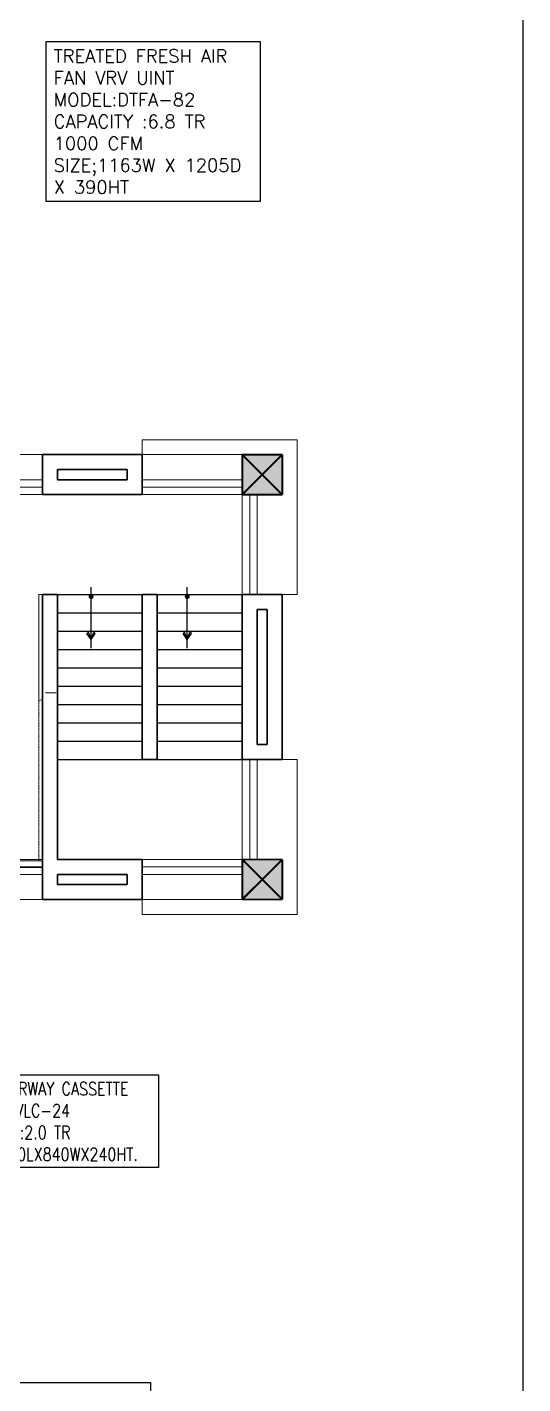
# Model space of a CAD drawing. Header units: millimetres. Extents: x 148480 to 578986, y 39883 to 155062.
# Drawn here: x 250709 to 258276, y 91460 to 112159 of the extents above; entities that cross this region are included whole.
import ezdxf

# ---------------------------------------------------------------- set-up
doc = ezdxf.new("R2010")
doc.units = ezdxf.units.MM
doc.linetypes.add('CENTER', pattern=[2, 1.25, -0.25, 0.25, -0.25])
doc.linetypes.add('Overhead', pattern=[3.96875, 2.38125, -1.5875])
for name, color, linetype, lineweight in [('A-FLOR', 192, 'Continuous', 5), ('A-GLAZ-CURT', 52, 'Continuous', 5), ('S-STRS', 31, 'Continuous', 5), ('S-STRS-MBND', 31, 'Overhead', 5)]:
    doc.layers.add(name, color=color, linetype=linetype, lineweight=lineweight)
for name, color, linetype in [('BEAM', 9, 'Continuous'), ('CEN', 252, 'CENTER'), ('CONC-WALL', 1, 'Continuous'), ('Hatch 01_UC', 7, 'Continuous'), ('HVAC TEXT', 7, 'Continuous'), ('HVAC-SECTIONS', 7, 'Continuous'), ('Layer2', 4, 'Continuous'), ('Layer4', 6, 'Continuous'), ('M-HVAC VRV PIPE', 4, 'Continuous'), ('M-HVAC-TEXT', 7, 'Continuous'), ('TOI', 143, 'Continuous')]:
    doc.layers.add(name, color=color, linetype=linetype)
doc.layers.add('glass', color=7, linetype='Continuous', lineweight=0, true_color=0x0000d6)
doc.styles.add('Arial_3', font='arial.ttf', dxfattribs={"height": 20.669291})
doc.styles.add('R', font='romans.shx')
doc.styles.add('romans', font='stylu.ttf', dxfattribs={"height": 125})

# ---------------------------------------------------------------- blocks, each defined once
blk = doc.blocks.new('GFC1')
at = {"layer": 'Hatch 01_UC', "linetype": 'Continuous'}
h = blk.add_hatch(color=8, dxfattribs=at)
h.dxf.hatch_style = 1
h.paths.add_polyline_path([(327235, 106013), (326625, 106013), (326625, 106623), (327235, 106623)])
h = blk.add_hatch(color=8, dxfattribs=at)
h.dxf.hatch_style = 1
h.paths.add_polyline_path([(327236, 99836), (326625, 99836), (326625, 100446), (327236, 100446)])
at = {"color": 8}
for p, q in [((324255, 103896), (324277, 103913)), ((324255, 103896), (324277, 103913)), ((324318, 103803), (324277, 103913)), ((324318, 103803), (324277, 103913)), ((324318, 103803), (324359, 103913)), ((324318, 103803), (324359, 103913)), ((324380, 103896), (324359, 103913)), ((324380, 103896), (324359, 103913)), ((325724, 103896), (325746, 103913)), ((325724, 103896), (325746, 103913)), ((325786, 103803), (325746, 103913)), ((325786, 103803), (325746, 103913)), ((325786, 103803), (325827, 103913)), ((325786, 103803), (325827, 103913)), ((325849, 103896), (325827, 103913)), ((325849, 103896), (325827, 103913)), ((324318, 103803), (324255, 103896)), ((324318, 103803), (324255, 103896)), ((324318, 103803), (324380, 103896)), ((324318, 103803), (324380, 103896)), ((325786, 103803), (325724, 103896)), ((325786, 103803), (325724, 103896)), ((325786, 103803), (325849, 103896)), ((325786, 103803), (325849, 103896))]:
    blk.add_line(p, q, dxfattribs=at)
at = {"layer": 'A-FLOR', "color": 8}
blk.add_line((322437, 99836), (323571, 99836), dxfattribs=at)
at = {"layer": 'A-GLAZ-CURT', "color": 8, "lineweight": 18}
for p, q in [((323571, 100426), (322437, 100426)), ((323571, 100326), (323571, 100426)), ((322437, 100326), (323571, 100326))]:
    blk.add_line(p, q, dxfattribs=at)
at = {"layer": 'BEAM', "color": 8, "linetype": 'Continuous'}
for p, q in [((324318, 103668), (324318, 104601)), ((324318, 103668), (324318, 104601)), ((325786, 103668), (325786, 104601)), ((325786, 103668), (325786, 104601))]:
    blk.add_line(p, q, dxfattribs=at)
at = {"layer": 'BEAM', "color": 8, "linetype": 'Continuous', "const_width": 38.1}
for points in [[(324318, 104478, 1), (324318, 104440, 1)], [(324318, 104478, 1), (324318, 104440, 1)], [(325786, 104478, 1), (325786, 104440, 1)], [(325786, 104478, 1), (325786, 104440, 1)]]:
    blk.add_lwpolyline(points, format="xyb", close=True, dxfattribs=at)
at = {"layer": 'CEN', "color": 8, "linetype": 'Continuous', "lineweight": 0}
for p, q in [((326625, 106013), (327236, 106623)), ((326625, 106623), (327235, 106013)), ((326625, 106623), (326625, 106013)), ((326625, 106623), (326625, 106013)), ((326625, 106013), (326625, 106623)), ((326625, 106013), (326625, 106623)), ((326625, 106623), (327235, 106623)), ((327235, 106013), (327235, 106623)), ((327235, 106013), (326625, 106013)), ((326625, 100446), (327235, 100446)), ((326625, 99836), (327236, 100446)), ((327236, 99836), (326625, 100446)), ((326625, 100446), (326625, 99836)), ((326625, 100446), (326625, 99836)), ((327235, 100446), (327235, 99836)), ((326625, 99836), (327235, 99836))]:
    blk.add_line(p, q, dxfattribs=at)
at = {"layer": 'CONC-WALL', "color": 8, "linetype": 'Continuous', "lineweight": 30}
for p, q in [((323575, 106013), (323575, 106623)), ((325100, 106623), (323575, 106623)), ((325100, 106013), (325100, 106623)), ((323803, 106241), (323803, 106394)), ((324871, 106394), (323803, 106394)), ((324871, 106241), (323803, 106241)), ((324871, 106241), (324871, 106394)), ((325100, 106013), (323575, 106013)), ((323803, 104488), (323575, 104488)), ((323803, 104488), (323575, 104488)), ((323575, 104488), (323575, 100446)), ((323575, 104488), (323575, 100446)), ((323803, 104488), (323803, 100446)), ((323803, 104488), (323803, 100446)), ((325100, 104488), (325100, 104297)), ((325328, 104488), (325100, 104488)), ((325100, 104488), (325100, 101971)), ((325328, 104488), (325100, 104488)), ((325328, 104488), (325328, 104297)), ((325328, 104488), (325328, 101971)), ((326625, 104488), (326625, 101971)), ((326625, 104488), (326625, 101971)), ((326625, 104488), (327235, 104488)), ((327235, 104488), (327235, 101971)), ((327235, 101971), (327235, 104488)), ((326853, 104259), (326853, 102200)), ((326853, 104259), (326853, 102200)), ((326853, 104259), (327006, 104259)), ((327006, 104259), (327006, 102200)), ((326853, 102200), (327006, 102200)), ((325328, 101971), (325100, 101971)), ((325328, 101971), (325100, 101971)), ((326625, 101971), (327235, 101971)), ((323575, 100446), (323575, 99836)), ((325100, 100446), (323803, 100446)), ((325100, 100446), (325100, 99836)), ((324871, 100218), (323803, 100218)), ((323803, 100218), (323803, 100065)), ((324871, 100218), (324871, 100065)), ((324871, 100065), (323803, 100065)), ((325100, 99836), (323575, 99836))]:
    blk.add_line(p, q, dxfattribs=at)
at = {"layer": 'DEFPOINTS', "color": 8, "linetype": 'Continuous'}
blk.add_lwpolyline([(330909, 62387), (289637, 62387), (289637, 144737), (330909, 144737)], close=True, dxfattribs=at)
at = {"layer": 'glass', "color": 8, "linetype": 'Continuous'}
for p, q in [((325100, 106851), (327463, 106851)), ((325100, 106623), (325100, 106851)), ((327463, 104488), (327463, 106851)), ((323575, 106623), (322431, 106623)), ((326625, 106623), (325100, 106623)), ((326625, 106623), (325100, 106623)), ((326625, 106623), (325100, 106623)), ((326625, 106623), (325100, 106623)), ((326625, 106623), (325100, 106623)), ((322431, 106241), (323575, 106241)), ((325100, 106241), (326625, 106241)), ((325100, 106241), (326625, 106241)), ((323575, 106127), (322431, 106127)), ((322431, 106013), (323575, 106013)), ((325100, 106127), (326625, 106127)), ((325100, 106127), (326625, 106127)), ((325100, 106013), (326625, 106013)), ((325100, 106013), (326625, 106013)), ((326625, 104488), (326625, 106013)), ((326739, 104488), (326739, 106013)), ((326853, 106013), (326853, 104488)), ((326853, 106013), (326853, 104488)), ((327235, 104488), (327463, 104488)), ((326625, 100446), (326625, 101971)), ((326739, 100446), (326739, 101971)), ((326853, 101971), (326853, 100446)), ((326853, 101971), (326853, 100446)), ((327235, 101971), (327463, 101971)), ((327463, 101971), (327463, 99608)), ((322431, 100446), (323575, 100446)), ((325100, 100446), (326625, 100446)), ((325100, 100446), (326625, 100446)), ((323575, 100332), (322431, 100332)), ((322431, 100218), (323575, 100218)), ((325100, 100332), (326625, 100332)), ((325100, 100332), (326625, 100332)), ((325100, 100218), (326625, 100218)), ((325100, 100218), (326625, 100218)), ((323575, 99836), (322431, 99836)), ((326625, 99836), (325100, 99836)), ((325100, 99836), (325100, 99608)), ((325100, 99608), (327463, 99608))]:
    blk.add_line(p, q, dxfattribs=at)
at = {"layer": 'S-STRS', "color": 8}
for p, q in [((323569, 104488), (323519, 104488)), ((323519, 104488), (323519, 102865)), ((323569, 104488), (323569, 104238)), ((323569, 104238), (323569, 103988)), ((323569, 103988), (323569, 103738)), ((323569, 103738), (323569, 103488)), ((323569, 103488), (323569, 103238)), ((323569, 103238), (323569, 102988)), ((323569, 102988), (323569, 102888)), ((323783, 102988), (323620, 102988))]:
    blk.add_line(p, q, dxfattribs=at)
at = {"layer": 'S-STRS', "color": 8, "linetype": 'Overhead'}
blk.add_line((323783, 102988), (323620, 102988), dxfattribs=at)
at = {"layer": 'S-STRS-MBND', "color": 8, "linetype": 'Continuous'}
blk.add_line((323519, 102865), (323570, 102888), dxfattribs=at)
at = {"layer": 'S-STRS-MBND', "color": 8}
for p, q in [((323569, 102888), (323569, 102007)), ((323519, 102865), (323519, 102007)), ((323519, 102007), (323519, 100438)), ((323569, 102007), (323569, 100488)), ((323569, 102007), (323569, 101988))]:
    blk.add_line(p, q, dxfattribs=at)
at = {"layer": 'TOI', "color": 8, "linetype": 'Continuous'}
for p, q in [((323803, 104488), (325100, 104488)), ((323803, 104488), (325100, 104488)), ((325328, 104488), (326625, 104488)), ((325328, 104488), (326625, 104488)), ((323803, 104208), (325100, 104208)), ((323803, 104208), (325100, 104208)), ((325328, 104208), (326625, 104208)), ((325328, 104208), (326625, 104208)), ((323803, 103929), (325100, 103929)), ((323803, 103929), (325100, 103929)), ((325328, 103929), (326625, 103929)), ((325328, 103929), (326625, 103929)), ((323803, 103649), (325100, 103649)), ((323803, 103649), (325100, 103649)), ((325328, 103649), (326625, 103649)), ((325328, 103649), (326625, 103649)), ((323803, 103369), (325100, 103369)), ((323803, 103369), (325100, 103369)), ((325328, 103369), (326625, 103369)), ((325328, 103369), (326625, 103369)), ((323803, 103090), (325100, 103090)), ((323803, 103090), (325100, 103090)), ((325328, 103090), (326625, 103090)), ((325328, 103090), (326625, 103090)), ((323803, 102810), (325100, 102810)), ((323803, 102810), (325100, 102810)), ((325328, 102810), (326625, 102810)), ((325328, 102810), (326625, 102810)), ((323803, 102531), (325100, 102531)), ((323803, 102531), (325100, 102531)), ((325328, 102531), (326625, 102531)), ((325328, 102531), (326625, 102531)), ((323803, 102251), (325100, 102251)), ((323803, 102251), (325100, 102251)), ((325328, 102251), (326625, 102251)), ((325328, 102251), (326625, 102251)), ((323803, 101971), (325100, 101971)), ((323803, 101971), (325100, 101971)), ((325328, 101971), (326625, 101971)), ((325328, 101971), (326625, 101971))]:
    blk.add_line(p, q, dxfattribs=at)
blk = doc.blocks.new('BEAM')
at = {"layer": 'CEN', "color": 11, "linetype": 'Continuous', "lineweight": 0, "const_width": 30}
for points in [[(386625, 106623), (387235, 106623)], [(386625, 106013), (386625, 106623)], [(386625, 106013), (386625, 106623)], [(386625, 106623), (386625, 106013)], [(386625, 106623), (386625, 106013)], [(386625, 106623), (387235, 106013)], [(386625, 106013), (387236, 106623)], [(387235, 106013), (387235, 106623)], [(387235, 106013), (386625, 106013)], [(386625, 100446), (386625, 99836)], [(386625, 100446), (386625, 99836)], [(387236, 99836), (386625, 100446)], [(386625, 99836), (387236, 100446)], [(386625, 100446), (387235, 100446)], [(387235, 100446), (387235, 99836)], [(386625, 99836), (387235, 99836)]]:
    blk.add_lwpolyline(points, dxfattribs=at)
blk = doc.blocks.new('BEE')
at = {"layer": 'M-HVAC VRV PIPE', "linetype": 'Continuous'}
blk.add_blockref('BEAM', (0, 0), dxfattribs=at)

msp = doc.modelspace()

# ---------------------------------------------------------------- block references
at = {"layer": 'Layer4', "linetype": 'Continuous', "rotation": 360}
msp.add_blockref('GFC1', (-72632.4, -986), dxfattribs=at)

# ---------------------------------------------------------------- next in the draw order: linework, layer by layer
at = {"layer": 'HVAC TEXT'}
for points in [[(249537, 96173.9), (252712.5, 96173.9), (252712.5, 94762.6), (249537, 94762.6)], [(249417.2, 91483.1), (252592.8, 91483.1), (252592.8, 90071.8), (249417.2, 90071.8)]]:
    msp.add_lwpolyline(points, close=True, dxfattribs=at)
at = {"layer": 'HVAC-SECTIONS', "color": 0, "linetype": 'Continuous'}
msp.add_lwpolyline([(251000, 111938.3), (254268.3, 111938.3), (254268.3, 109501.6), (251000, 109501.6)], close=True, dxfattribs=at)

# ---------------------------------------------------------------- next in the draw order: block references
at = {"layer": 'Layer2', "linetype": 'Continuous', "rotation": 360}
msp.add_blockref('BEE', (-132632.4, -986), dxfattribs=at)

# ---------------------------------------------------------------- next in the draw order: texts
at = {"layer": 'HVAC TEXT', "insert": (249643.6, 96062.4), "char_height": 200, "width": 4668.514, "attachment_point": 1, "style": 'Arial_3'}
msp.add_mtext('\\pxql;{\\Fsimplex.shx|c0;\\W0.8;\\C0;VRF FOURWAY CASSETTE\\PMODEL :VLC-24\\PCAPCITY :2.0 TR\\PSIZE-840LX840WX240HT. }', dxfattribs=at)
at = {"layer": 'M-HVAC-TEXT', "color": 7, "insert": (252692.1, 111819.2, 0), "char_height": 200, "width": 3153.103, "attachment_point": 2, "style": 'R'}
msp.add_mtext('\\pxql;TREATED FRESH AIR FAN VRV UINT\\PMODEL:DTFA-82\\PCAPACITY :6.8 TR\\P1000 CFM\\PSIZE;1163W X 1205D X 390HT', dxfattribs=at)

# ---------------------------------------------------------------- next in the draw order: texts
at = {"layer": 'M-HVAC-TEXT', "insert": (248471.8, 91933.3, 0.9), "char_height": 200, "width": 2514.136, "attachment_point": 7, "style": 'romans', "bg_fill": 2}
msp.add_mtext('\\pxql;{\\W0.75;\\T0.75;\\C3;S-1 1/8-10RMT\\PL-\\Fromans.shx|c1;1/2-10RMT}', dxfattribs=at)

doc.saveas('drawing.dxf')
